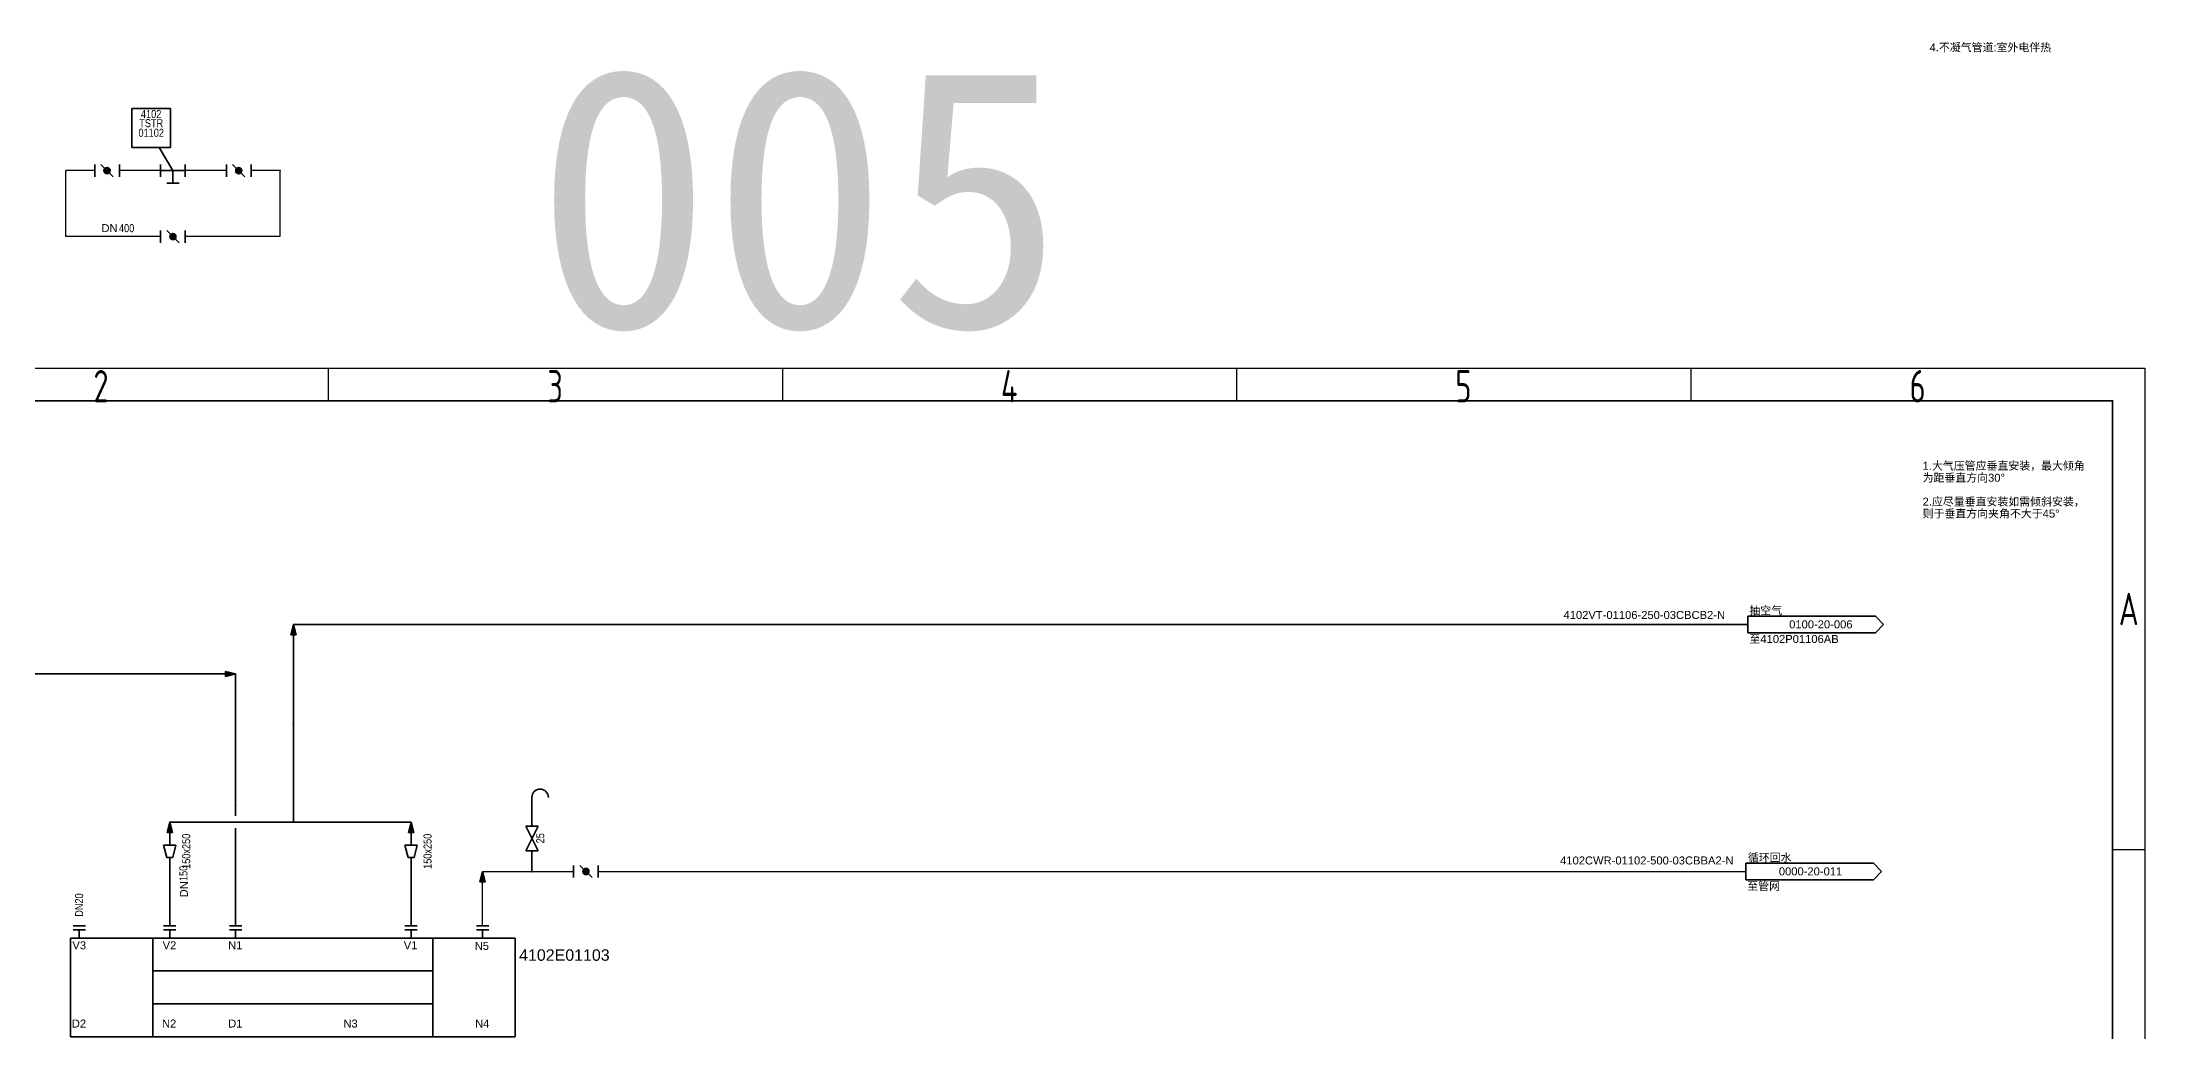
# Model space of a CAD drawing. Extents: x 757 to 8510, y -6585 to 527.
# Drawn here: x 5882 to 6531, y -482 to -177 of the extents above; entities that cross this region are included whole.
import ezdxf
from ezdxf.enums import TextEntityAlignment as Align

# ---------------------------------------------------------------- set-up
doc = ezdxf.new("R2010")
doc.units = 0
doc.header["$MEASUREMENT"] = 0
doc.layers.get('0').update_dxf_attribs({"linetype": 'CONTINUOUS'})
for name, color, linetype in [('10', 7, 'CONTINUOUS'), ('11', 7, 'CONTINUOUS'), ('ConsistencyChecks', 7, 'CONTINUOUS'), ('Default', 6, 'CONTINUOUS'), ('PUB_TITLE', 1, 'CONTINUOUS'), ('图框', 92, 'CONTINUOUS')]:
    doc.layers.add(name, color=color, linetype=linetype)
doc.styles.add('Arial', font='arial.ttf')
doc.styles.add('Arial Narrow', font='ARIALN.TTF')
doc.styles.add('CD-Title Block', font='gbenor.shx', dxfattribs={"width": 0.8, "bigfont": 'gbcbig.shx'})
doc.styles.add('txt.shx', font='arial.ttf')

# ---------------------------------------------------------------- blocks, each defined once
blk = doc.blocks.new('SURFACE CONDENSER')
at = {"color": 0, "linetype": 'ByBlock', "lineweight": -2}
for p, q in [((68.58, 30.48), (-68.58, 30.48)), ((-68.58, 30.48), (-68.58, 0)), ((-43.18, 30.48), (-43.18, 10.16)), ((-43.18, 30.48), (-43.18, 20.32)), ((43.18, 0), (43.18, 30.48)), ((68.58, 0), (68.58, 30.48)), ((43.18, 20.32), (-43.18, 20.32)), ((-43.18, 20.32), (-43.18, 0)), ((43.18, 10.16), (43.18, 20.32)), ((-43.18, 10.16), (43.18, 10.16)), ((-68.58, 0), (68.58, 0))]:
    blk.add_line(p, q, dxfattribs=at)
blk = doc.blocks.new('FLANGED NOZZLE WITH BLIND')
at = {"color": 0, "linetype": 'ByBlock', "lineweight": -2}
for p, q in [((0, 0), (2.54, 0)), ((2.54, 0), (2.54, 1.905)), ((2.54, 1.905), (2.54, -1.905)), ((3.81, 1.905), (3.81, -1.905))]:
    blk.add_line(p, q, dxfattribs=at)
blk = doc.blocks.new('CHENGDA-FLANGED NOZZLE CONNECT TO TT')
at = {"color": 0, "linetype": 'ByBlock', "lineweight": -2}
for p, q in [((0, 0), (2.54, 0)), ((2.54, 0), (2.54, 1.905)), ((2.54, 1.905), (2.54, -1.905)), ((3.81, 1.905), (3.81, -1.905))]:
    blk.add_line(p, q, dxfattribs=at)
blk = doc.blocks.new('BUTTERFLY VALVE')
at = {"color": 0, "linetype": 'ByBlock', "lineweight": -2}
for p, q in [((-3.81, 1.9), (-3.81, -1.9)), ((-1.89, 1.9), (1.91, -1.9)), ((3.81, 1.9), (3.81, -1.9))]:
    blk.add_line(p, q, dxfattribs=at)
for radius in [0.952, 0.648, 0.342]:
    blk.add_circle((0, 0), radius, dxfattribs=at)
blk = doc.blocks.new('FREE VENT')
at = {"color": 0, "linetype": 'ByBlock', "lineweight": -2}
blk.add_line((0, 0), (0, 7.62), dxfattribs=at)
blk.add_arc((2.54, 7.62), 2.54, 0, 180, dxfattribs=at)
blk = doc.blocks.new('CONCENTRIC')
at = {"color": 0, "linetype": 'ByBlock', "lineweight": -2}
for p, q in [((-1.905, -1.905), (-1.905, 1.905)), ((-1.905, 1.905), (1.905, 0.953)), ((1.905, 0.953), (1.905, -0.952)), ((1.905, -0.952), (-1.905, -1.905))]:
    blk.add_line(p, q, dxfattribs=at)
blk = doc.blocks.new('GLOBE VALVE')
at = {"color": 0, "linetype": 'ByBlock', "lineweight": -2}
for p, q in [((-3.81, -1.905), (3.81, 1.905)), ((3.81, -1.905), (-3.81, 1.905)), ((-3.81, 1.905), (-3.81, -1.905)), ((3.81, 1.905), (3.81, -1.905))]:
    blk.add_line(p, q, dxfattribs=at)
blk = doc.blocks.new('OFF-DRAWING', base_point=(-22.23, 0))
at = {"color": 0, "linetype": 'ByBlock', "lineweight": -2}
for p, q in [((-3.81, 2.54), (-43.18, 2.54)), ((-43.18, 2.54), (-43.18, -2.54)), ((-1.27, 0), (-3.81, 2.54)), ((-3.81, -2.54), (-1.27, 0)), ((-43.18, -2.54), (-3.81, -2.54))]:
    blk.add_line(p, q, dxfattribs=at)
blk = doc.blocks.new('A1图框_H')
at = {"layer": '图框', "linetype": 'Continuous'}
for p, q in [((-550.67, 584), (-550.67, 574)), ((-410.5, 584), (-410.5, 574)), ((-270.33, 584), (-270.33, 574)), ((-130.16, 584), (-130.16, 574)), ((10, 435.5), (0, 435.5))]:
    blk.add_line(p, q, dxfattribs=at)
blk.add_lwpolyline([(-831, 584), (10, 584), (10, -10), (-831, -10)], close=True, dxfattribs=at)
at = {"layer": '图框', "linetype": 'Continuous', "const_width": 0.5}
blk.add_lwpolyline([(-806, 574), (0, 574), (0, 0), (-806, 0)], close=True, dxfattribs=at)
at = {"layer": '图框', "linetype": 'Continuous', "style": 'CD-Title Block', "width": 0.8}
for s, p in [('2', (-620.83, 578.47)), ('3', (-480.67, 578.47)), ('4', (-340.5, 578.47)), ('5', (-200.33, 578.47)), ('6', (-60.16, 578.47)), ('A', (5, 509.75))]:
    blk.add_text(s, height=10, dxfattribs=at).set_placement(p, align=Align.MIDDLE)
blk = doc.blocks.new('T STRAINER')
at = {"color": 0, "linetype": 'ByBlock', "lineweight": -2}
for p, q in [((-3.81, -1.91), (-3.81, 1.89)), ((-3.81, 0), (3.81, 0)), ((0, -3.81), (0, 0)), ((3.81, -1.91), (3.81, 1.89)), ((3.81, 0), (3.81, -1.91)), ((-1.91, -3.81), (1.91, -3.81))]:
    blk.add_line(p, q, dxfattribs=at)

msp = doc.modelspace()

# ---------------------------------------------------------------- hatches: boundary and pattern name
at = {"layer": '11', "linetype": 'ByBlock'}
for points in [[(5959.33, -356.67), (5958.55, -359.83), (5960.13, -359.83)], [(5941.47, -371.91), (5938.31, -371.13), (5938.31, -372.71)], [(5921.15, -417.63), (5920.37, -420.79), (5921.95, -420.79)], [(5995.63, -417.63), (5994.85, -420.79), (5996.43, -420.79)], [(6017.67, -432.87), (6016.89, -436.03), (6018.47, -436.03)]]:
    msp.add_hatch(color=7, dxfattribs=at).paths.add_polyline_path(points)

# ---------------------------------------------------------------- linework, layer by layer
at = {"layer": '11', "color": 7, "linetype": 'Continuous', "lineweight": 35}
for p, q in [((5909.4, -209.49), (5909.4, -197.49)), ((5909.4, -197.49), (5921.4, -197.49)), ((5921.4, -197.49), (5921.4, -209.49)), ((5921.4, -209.49), (5909.4, -209.49)), ((5959.33, -356.67), (5958.55, -359.83)), ((5960.13, -359.83), (5959.33, -356.67)), ((5958.55, -359.83), (5960.13, -359.83)), ((5938.31, -371.13), (5938.31, -372.71)), ((5941.47, -371.91), (5938.31, -371.13)), ((5938.31, -372.71), (5941.47, -371.91)), ((5921.15, -417.63), (5920.37, -420.79)), ((5920.37, -420.79), (5921.95, -420.79)), ((5921.95, -420.79), (5921.15, -417.63)), ((5995.63, -417.63), (5994.85, -420.79)), ((5994.85, -420.79), (5996.43, -420.79)), ((5996.43, -420.79), (5995.63, -417.63)), ((6017.67, -432.87), (6016.89, -436.03)), ((6018.47, -436.03), (6017.67, -432.87)), ((6016.89, -436.03), (6018.47, -436.03))]:
    msp.add_line(p, q, dxfattribs=at)
msp.add_lwpolyline([(5917.88, -209.49), (5922.12, -216.68)], dxfattribs=at)
at = {"layer": '11', "color": 30, "linetype": 'Continuous', "lineweight": 25, "true_color": 0xff8000}
for points in [[(5918.31, -237), (5889.1, -237), (5889.1, -216.68)], [(5897.99, -216.68), (5889.1, -216.68)], [(5918.31, -216.68), (5905.61, -216.68)], [(5955.14, -216.68), (5955.14, -237), (5925.93, -237)], [(5938.63, -216.68), (5925.93, -216.68)], [(5955.14, -216.68), (5946.25, -216.68)], [(6017.67, -449.58), (6017.67, -432.87), (6032.91, -432.87)], [(6032.91, -432.87), (6039.85, -432.87)], [(6039.85, -432.87), (6045.77, -432.87)], [(6053.39, -432.87), (6407.56, -432.87)]]:
    msp.add_lwpolyline(points, dxfattribs=at)
at = {"layer": '11', "color": 7, "linetype": 'Continuous', "lineweight": 0}
for points in [[(5959.33, -356.67), (5958.55, -359.83), (5960.13, -359.83)], [(5941.47, -371.91), (5938.31, -371.13), (5938.31, -372.71)], [(5921.15, -417.63), (5920.37, -420.79), (5921.95, -420.79)], [(5995.63, -417.63), (5994.85, -420.79), (5996.43, -420.79)], [(6017.67, -432.87), (6016.89, -436.03), (6018.47, -436.03)]]:
    msp.add_lwpolyline(points, close=True, dxfattribs=at)
at = {"layer": '11', "color": 56, "linetype": 'Continuous', "lineweight": 35, "true_color": 0x808000}
for points in [[(5959.33, -387.15), (5959.33, -356.67), (6408.19, -356.67)], [(5768.75, -371.91), (5941.47, -371.91), (5941.47, -412.55)], [(5959.33, -417.63), (5959.33, -387.15)], [(5941.47, -412.55), (5941.47, -415.73)], [(5921.15, -424.74), (5921.15, -417.63), (5995.63, -417.63)], [(5941.47, -419.53), (5941.47, -449.58)], [(5995.63, -424.74), (5995.63, -417.63)], [(6032.91, -418.9), (6032.91, -417.63)], [(6032.91, -432.87), (6032.91, -426.52)], [(5921.15, -449.58), (5921.15, -428.55)], [(5995.63, -449.58), (5995.63, -428.55)]]:
    msp.add_lwpolyline(points, dxfattribs=at)
at = {"layer": '11', "color": 7, "linetype": 'Continuous', "lineweight": 35}
for p in [(5889.1, -216.68), (5955.14, -216.68), (5959.33, -387.15), (5941.47, -412.55), (6032.91, -432.87)]:
    msp.add_point(p, dxfattribs=at)
at = {"layer": 'ConsistencyChecks', "color": 7, "linetype": 'Continuous', "lineweight": 9}
for p in [(5889.1, -216.68), (5889.1, -216.68), (5889.1, -216.68), (5897.99, -216.68), (5905.61, -216.68), (5918.31, -216.68), (5925.93, -216.68), (5938.63, -216.68), (5946.25, -216.68), (5955.14, -216.68), (5955.14, -216.68), (5955.14, -216.68), (5918.31, -237), (5925.93, -237), (5959.33, -387.15), (5959.33, -387.15), (5959.33, -387.15), (5941.47, -412.55), (5941.47, -412.55), (5941.47, -412.55), (6032.91, -417.63), (6032.91, -418.9), (5921.15, -424.74), (5995.63, -424.74), (6032.91, -426.52), (5921.15, -428.55), (5995.63, -428.55), (6032.91, -432.87), (6032.91, -432.87), (6032.91, -432.87), (6045.77, -432.87), (6053.39, -432.87), (5893.21, -453.39), (5921.15, -449.58), (5921.15, -453.39), (5941.47, -449.58), (5941.47, -453.39), (5995.63, -449.58), (5995.63, -453.39), (6017.67, -449.58), (6017.67, -453.39)]:
    msp.add_point(p, dxfattribs=at)
at = {"layer": 'ConsistencyChecks', "color": 5, "linetype": 'Continuous', "lineweight": 9}
for p in [(5922.12, -220.49), (6408.19, -356.67), (6407.56, -432.87)]:
    msp.add_point(p, dxfattribs=at)
at = {"layer": 'PUB_TITLE', "color": 2}
msp.add_lwpolyline([(5689.75, -277.65), (6530.75, -277.65), (6530.75, -871.65), (5689.75, -871.65)], close=True, dxfattribs=at)

# ---------------------------------------------------------------- block references
at = {"layer": '10', "color": 16, "linetype": 'Continuous', "lineweight": 35, "true_color": 0x800000}
msp.add_blockref('SURFACE CONDENSER', (5959.14, -483.87), dxfattribs=at)
at = {"layer": '10', "color": 16, "linetype": 'Continuous', "lineweight": 35, "true_color": 0x800000, "xscale": -1, "rotation": 269.9999999999941}
for name, p in [('FLANGED NOZZLE WITH BLIND', (5893.21, -453.39)), ('CHENGDA-FLANGED NOZZLE CONNECT TO TT', (5921.15, -453.39)), ('CHENGDA-FLANGED NOZZLE CONNECT TO TT', (5941.47, -453.39)), ('CHENGDA-FLANGED NOZZLE CONNECT TO TT', (5995.63, -453.39)), ('CHENGDA-FLANGED NOZZLE CONNECT TO TT', (6017.67, -453.39))]:
    msp.add_blockref(name, p, dxfattribs=at)
at = {"layer": '11', "color": 56, "linetype": 'Continuous', "lineweight": 35, "true_color": 0x808000}
for name, p, rotation in [('BUTTERFLY VALVE', (5901.8, -216.68), 180.0000000000119), ('BUTTERFLY VALVE', (5942.44, -216.68), 180.0000000000119), ('BUTTERFLY VALVE', (5922.12, -237), 180.0000000000119), ('CONCENTRIC', (5921.15, -426.65), 269.9999999999941), ('CONCENTRIC', (5995.63, -426.65), 269.9999999999941)]:
    msp.add_blockref(name, p, dxfattribs=dict(at, rotation=rotation))
at = {"layer": '11', "color": 56, "linetype": 'Continuous', "lineweight": 35, "true_color": 0x808000, "xscale": -1}
msp.add_blockref('T STRAINER', (5922.12, -216.68), dxfattribs=at)
at = {"layer": '11', "color": 56, "linetype": 'Continuous', "lineweight": 35, "true_color": 0x808000}
for name, p in [('OFF-DRAWING', (6429.15, -356.67)), ('FREE VENT', (6032.91, -417.63)), ('BUTTERFLY VALVE', (6049.58, -432.87)), ('OFF-DRAWING', (6428.51, -432.87))]:
    msp.add_blockref(name, p, dxfattribs=at)
at = {"layer": '11', "color": 56, "linetype": 'Continuous', "lineweight": 35, "true_color": 0x808000, "xscale": -1, "rotation": 269.9999999999941}
msp.add_blockref('GLOBE VALVE', (6032.91, -422.71), dxfattribs=at)
at = {"layer": '图框', "linetype": 'Continuous'}
msp.add_blockref('A1图框_H', (6520.75, -861.65), dxfattribs=at)

# ---------------------------------------------------------------- texts
at = {"layer": '10', "color": 7, "style": 'Arial Narrow'}
msp.add_text('DN20', height=2.469, rotation=90, dxfattribs=at).set_placement((5893.17, -443.22), align=Align.MIDDLE_CENTER)
at = {"layer": '10', "color": 7, "style": 'Arial'}
for s, height, p in [('V3', 2.469, (5893.21, -455.65)), ('V2', 2.469, (5921.06, -455.64)), ('N1', 2.469, (5941.38, -455.64)), ('V1', 2.469, (5995.48, -455.65)), ('N5', 2.469, (6017.46, -455.82)), ('4102E01103', 3.528, (6042.94, -458.64)), ('D2', 2.469, (5893.12, -479.77)), ('N2', 2.469, (5920.95, -479.76)), ('D1', 2.469, (5941.38, -479.77)), ('N3', 2.469, (5976.94, -479.77)), ('N4', 2.469, (6017.58, -479.77))]:
    msp.add_text(s, height=height, dxfattribs=at).set_placement(p, align=Align.MIDDLE_CENTER)
at = {"layer": '11', "color": 56, "true_color": 0x808000}
msp.add_text('005', height=80, dxfattribs=at).set_placement((6034, -264.95))
at = {"layer": '11', "color": 7}
for s, height, style, p in [('TSTR', 2.469, 'Arial Narrow', (5915.42, -202.04)), ('4102', 2.469, 'Arial Narrow', (5915.4, -199.22)), ('01102', 2.469, 'Arial Narrow', (5915.42, -204.99)), ('抽空气', 2.469, 'txt.shx', (6413.73, -352.38)), ('0100-20-006', 2.4694, 'Arial', (6430.72, -356.63)), ('至4102P01106AB', 2.4694, 'txt.shx', (6422.46, -361.15)), ('循环回水', 2.469, 'txt.shx', (6414.94, -428.58)), ('0000-20-011', 2.4694, 'Arial', (6427.54, -432.83)), ('至管网', 2.469, 'txt.shx', (6413.07, -437.35))]:
    msp.add_text(s, height=height, dxfattribs=dict(at, style=style)).set_placement(p, align=Align.MIDDLE_CENTER)
for s, style, p in [('DN', 'txt.shx', (5900.06, -235.65)), ('400', 'Arial Narrow', (5905.47, -235.65))]:
    msp.add_text(s, height=2.469, dxfattribs=dict(at, style=style)).set_placement(p)
at = {"layer": '11', "color": 7, "style": 'Arial'}
for s, p in [('4102VT-01106-250-03CBCB2-N', (6376.24, -354.97)), ('4102CWR-01102-500-03CBBA2-N', (6377, -430.7))]:
    msp.add_text(s, height=2.4694, dxfattribs=at).set_placement(p, align=Align.CENTER)
at = {"layer": '11', "color": 7, "style": 'Arial Narrow'}
for s, p in [('150x250', (5926.23, -426.65)), ('150x250', (6000.71, -426.65)), ('25', (6035.48, -422.61))]:
    msp.add_text(s, height=2.469, rotation=90, dxfattribs=at).set_placement(p, align=Align.MIDDLE_CENTER)
at = {"layer": '11', "color": 7}
for s, style, p in [('150', 'Arial Narrow', (5926.59, -435.81)), ('DN', 'txt.shx', (5926.75, -440.84))]:
    msp.add_text(s, height=2.469, rotation=90, dxfattribs=dict(at, style=style)).set_placement(p)
at = {"layer": 'Default', "color": 7, "style": 'txt.shx'}
for s, height, p in [('4.不凝气管道:室外电伴热', 2.4694, (6464.28, -179.88)), ('为距垂直方向30° ', 2.469, (6462.14, -312.64)), ('1.大气压管应垂直安装，最大倾角', 2.4694, (6462.14, -308.95)), ('2.应尽量垂直安装如需倾斜安装，', 2.4694, (6462.14, -320.02)), ('则于垂直方向夹角不大于45°', 2.4694, (6462.14, -323.7))]:
    msp.add_text(s, height=height, dxfattribs=at).set_placement(p)

doc.saveas('drawing.dxf')
